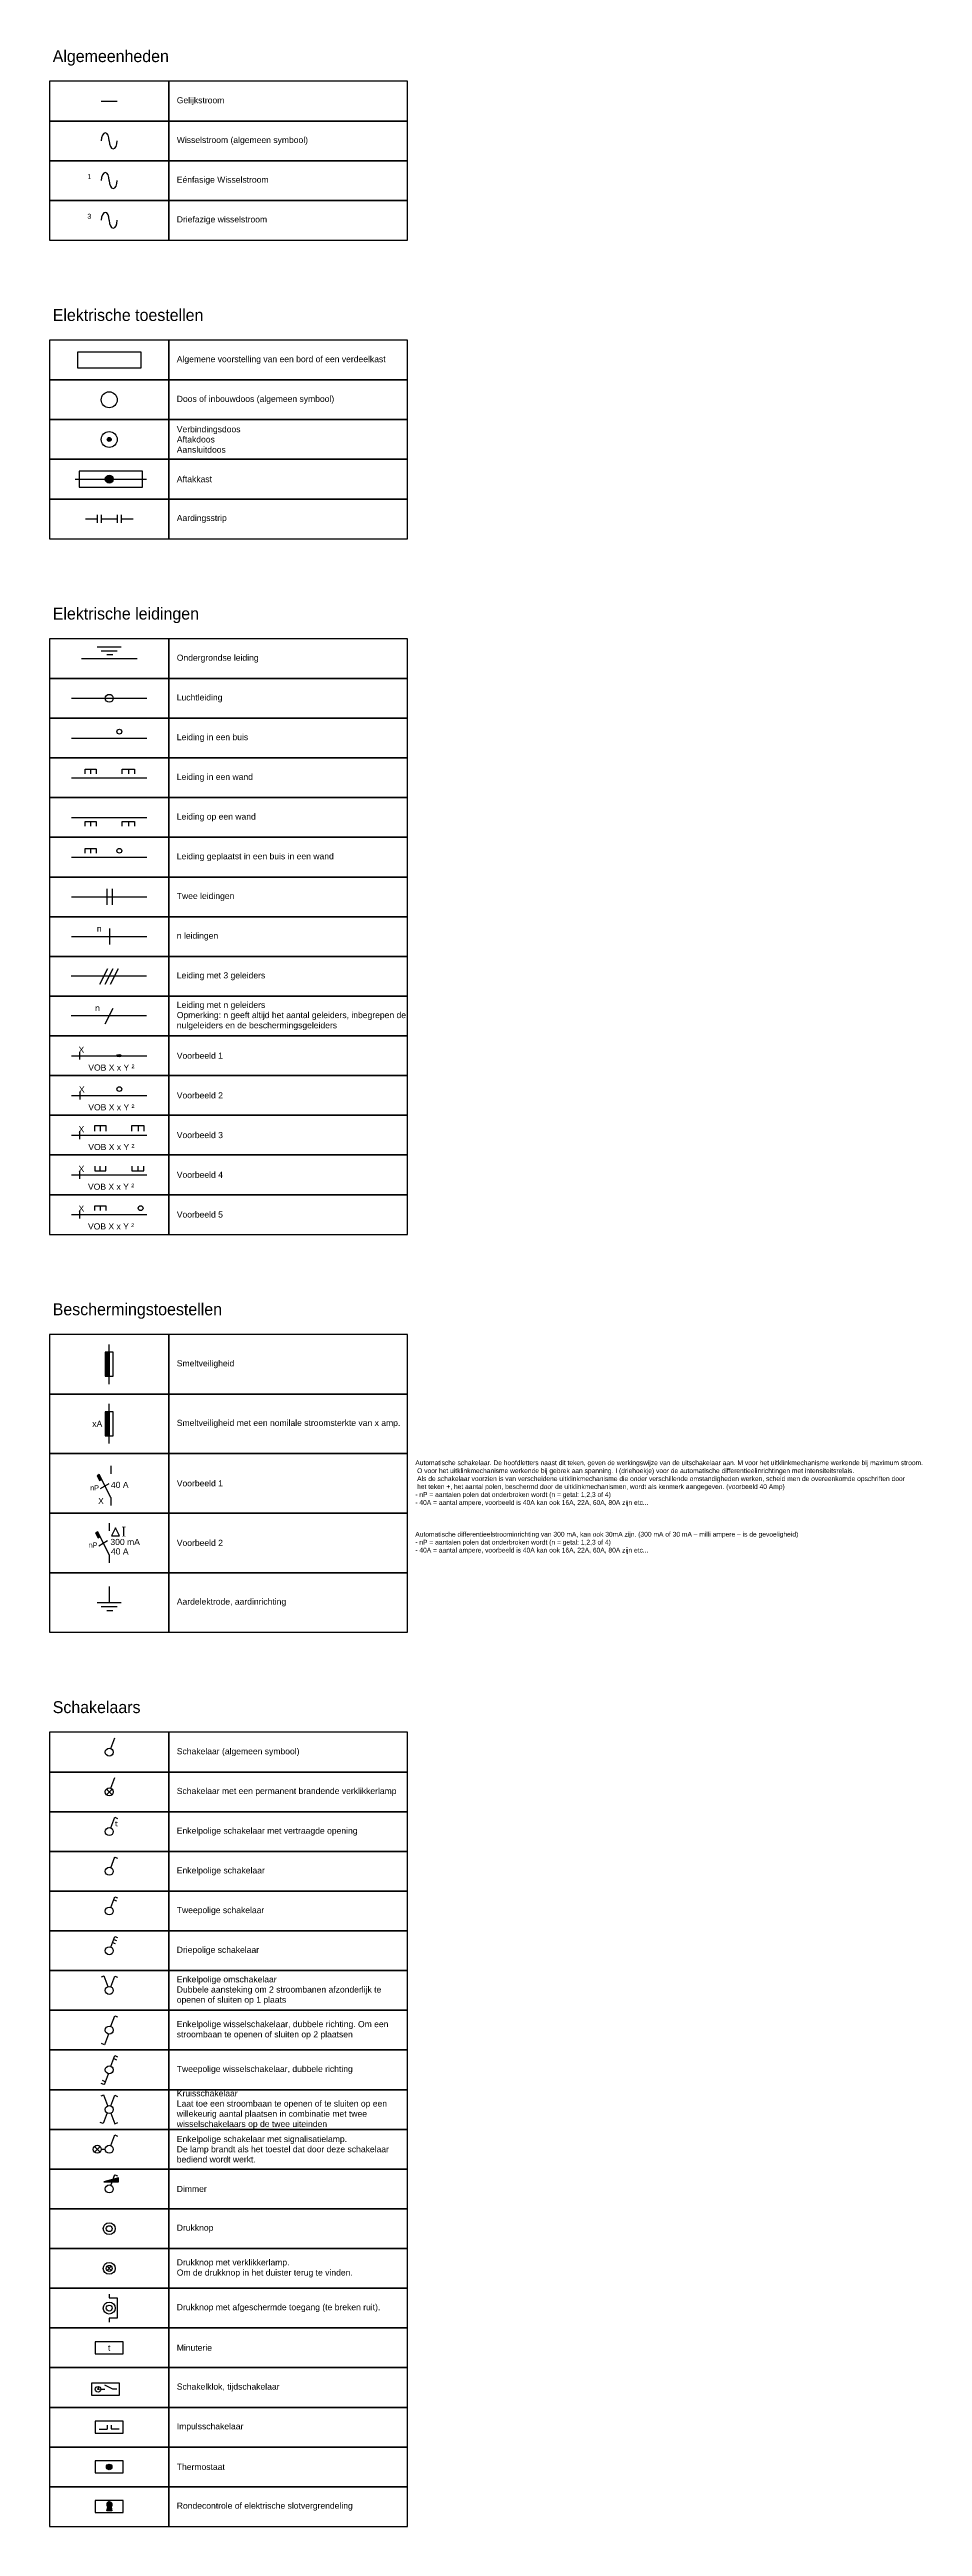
# Model space of a CAD drawing. Header units: millimetres. Extents: x 0 to 220, y 0 to 1124.
# Drawn here: x 0 to 220, y 500 to 1124 of the extents above; entities that cross this region are included whole.
import ezdxf

# ---------------------------------------------------------------- set-up
doc = ezdxf.new("R2010")
doc.units = ezdxf.units.MM
doc.layers.add('CONNECTOR', color=7, linetype='Continuous')
doc.layers.add('Tekst', color=3, linetype='Continuous')
doc.styles.add('Fibrocit_100', font='verdana.ttf', dxfattribs={"height": 100})

# ---------------------------------------------------------------- blocks, each defined once
blk = doc.blocks.new('Gelijkstroom')
blk.add_line((-2, 0), (2, 0))
blk = doc.blocks.new('Wisselstroom')
at = {"color": 7, "linetype": 'Continuous'}
for centre, major_axis, ratio, start_param, end_param in [((-1, 0), (0, -2), 0.495326, 3.141593, 4.712389), ((-1, 0), (0, 2), 0.5, -1.570796, 0), ((1, 0), (0, -2), 0.5, -1.570796, 0), ((1, 0), (0, -2), 0.5, 0, 1.570796)]:
    blk.add_ellipse(centre, major_axis=major_axis, ratio=ratio, start_param=start_param, end_param=end_param, dxfattribs=at)
blk = doc.blocks.new('EénfasigeWisselstroom')
at = {"color": 7, "linetype": 'Continuous'}
for centre, major_axis, ratio, start_param, end_param in [((-1, 0), (0, -2), 0.495326, 3.141593, 4.712389), ((-1, 0), (0, 2), 0.5, -1.570796, 0), ((1, 0), (0, -2), 0.5, -1.570796, 0), ((1, 0), (0, -2), 0.5, 0, 1.570796)]:
    blk.add_ellipse(centre, major_axis=major_axis, ratio=ratio, start_param=start_param, end_param=end_param, dxfattribs=at)
at = {"insert": (-5, 1), "char_height": 1.2841, "attachment_point": 5}
blk.add_mtext('\\C7;\\fArial|b0|i0|;\\H1.2841279909015;1', dxfattribs=at)
blk = doc.blocks.new('DriefasigeWisselstroom')
at = {"color": 7, "linetype": 'Continuous'}
for centre, major_axis, ratio, start_param, end_param in [((-1, 0), (0, -2), 0.495326, 3.141593, 4.712389), ((-1, 0), (0, 2), 0.5, -1.570796, 0), ((1, 0), (0, -2), 0.5, -1.570796, 0), ((1, 0), (0, -2), 0.5, 0, 1.570796)]:
    blk.add_ellipse(centre, major_axis=major_axis, ratio=ratio, start_param=start_param, end_param=end_param, dxfattribs=at)
at = {"insert": (-5, 1), "char_height": 1.2841, "attachment_point": 5}
blk.add_mtext('\\C7;\\fArial|b0|i0|;\\H1.2841279909015;3', dxfattribs=at)
blk = doc.blocks.new('BordOfVerdeelkast')
at = {"color": 7, "linetype": 'Continuous'}
blk.add_lwpolyline([(-8, -2), (8, -2), (8, 2), (-8, 2)], close=True, dxfattribs=at)
blk = doc.blocks.new('DoosOfInbouwdoos')
at = {"color": 7, "linetype": 'Continuous'}
blk.add_circle((0, 0), 2, dxfattribs=at)
blk = doc.blocks.new('VerbindingsdoosAftakdoosAansluitdoos')
h = blk.add_hatch(color=256)
edge = h.paths.add_edge_path()
edge.add_arc((0, 0), 0.5, 0, 360)
at = {"color": 7, "linetype": 'Continuous'}
for radius in [2, 0.5]:
    blk.add_circle((0, 0), radius, dxfattribs=at)
blk = doc.blocks.new('Aardingsstrip')
at = {"color": 7, "linetype": 'Continuous'}
for p, q in [((-6, 0), (-3, 0)), ((-3, 1), (-3, -1)), ((-2, 1), (-2, -1)), ((-2, 0), (2, 0)), ((2, 1), (2, -1)), ((3, 1), (3, -1)), ((3, 0), (6, 0))]:
    blk.add_line(p, q, dxfattribs=at)
blk = doc.blocks.new('Aftakkast')
h = blk.add_hatch(color=256)
edge = h.paths.add_edge_path()
edge.add_arc((0, 0), 1, 0, 360)
at = {"color": 7, "linetype": 'Continuous'}
blk.add_line((-8.6, 0), (9.4, 0), dxfattribs=at)
blk.add_lwpolyline([(-7.6, -2), (8.4, -2), (8.4, 2), (-7.6, 2)], close=True, dxfattribs=at)
blk.add_circle((0, 0), 1, dxfattribs=at)
blk = doc.blocks.new('OndergrondseLeiding')
at = {"color": 7, "linetype": 'Continuous'}
for p, q in [((-7, 0), (7, 0)), ((-3, 3), (3, 3)), ((-2, 2), (2, 2)), ((-0.6, 1), (0.87, 1))]:
    blk.add_line(p, q, dxfattribs=at)
blk = doc.blocks.new('Luchtleiding')
at = {"color": 7, "linetype": 'Continuous'}
blk.add_line((-9.5, 0), (9.5, 0), dxfattribs=at)
blk.add_circle((0, 0), 1)
blk = doc.blocks.new('LeidingInBuis')
at = {"color": 7, "linetype": 'Continuous'}
blk.add_line((-9.5, 0), (9.5, 0), dxfattribs=at)
blk.add_circle((2.55, 1.6), 0.6, dxfattribs=at)
blk = doc.blocks.new('LeidingInWand')
at = {"color": 7, "linetype": 'Continuous'}
for p, q in [((-9.5, 0), (9.5, 0)), ((-4.675, 2.2), (-4.675, 1)), ((4.825, 2.2), (4.825, 1))]:
    blk.add_line(p, q, dxfattribs=at)
for points in [[(-6.025, 1), (-6.025, 2.2), (-3.275, 2.2), (-3.275, 1)], [(3.275, 1), (3.275, 2.2), (6.325, 2.2), (6.325, 1)]]:
    blk.add_lwpolyline(points, dxfattribs=at)
blk = doc.blocks.new('LeidingOpWand')
at = {"color": 7, "linetype": 'Continuous'}
for p, q in [((-9.5, 0), (9.5, 0)), ((-4.675, -1), (-4.675, -2.2)), ((4.825, -1), (4.825, -2.2))]:
    blk.add_line(p, q, dxfattribs=at)
for points in [[(-6.025, -2.2), (-6.025, -1), (-3.275, -1), (-3.275, -2.2)], [(3.275, -2.2), (3.275, -1), (6.325, -1), (6.325, -2.2)]]:
    blk.add_lwpolyline(points, dxfattribs=at)
blk = doc.blocks.new('LeidingInBuisInWand')
at = {"color": 7, "linetype": 'Continuous'}
for p, q in [((-9.5, 0), (9.5, 0)), ((-4.675, 2.2), (-4.675, 1))]:
    blk.add_line(p, q, dxfattribs=at)
blk.add_lwpolyline([(-6.025, 1), (-6.025, 2.2), (-3.275, 2.2), (-3.275, 1)], dxfattribs=at)
blk.add_circle((2.55, 1.6), 0.6, dxfattribs=at)
blk = doc.blocks.new('TweeLeidingen')
at = {"color": 7, "linetype": 'Continuous'}
for p, q in [((-9.5, 0), (9.5, 0)), ((-0.575, 2), (-0.575, -2)), ((0.775, 2), (0.775, -2))]:
    blk.add_line(p, q, dxfattribs=at)
blk = doc.blocks.new('nLeidingen')
at = {"color": 7, "linetype": 'Continuous'}
for p, q in [((-9.5, 0), (9.5, 0)), ((0.1, 2), (0.1, -2))]:
    blk.add_line(p, q, dxfattribs=at)
at = {"insert": (-2.5, 2), "char_height": 1.541, "width": 6, "attachment_point": 5}
blk.add_mtext('\\C7;\\fArial|b0|i0|;\\H1.5409676972777;n', dxfattribs=at)
blk = doc.blocks.new('LeidingMet3Geleiders')
at = {"color": 7, "linetype": 'Continuous'}
for p, q in [((9.5, 0), (-9.5, 0)), ((-2.25, -2), (-0.25, 2)), ((-0.9, -2), (1.1, 2)), ((0.45, -2), (2.45, 2))]:
    blk.add_line(p, q, dxfattribs=at)
blk = doc.blocks.new('LeidingMetnGeleiders')
at = {"color": 7, "linetype": 'Continuous'}
for p, q in [((9.5, 0), (-9.5, 0)), ((-0.9, -2), (1.1, 2))]:
    blk.add_line(p, q, dxfattribs=at)
at = {"insert": (-2.85, 2), "char_height": 1.541, "width": 3.3, "attachment_point": 5}
blk.add_mtext('\\C7;\\fArial|b0|i0|;\\H1.5409676972777;n', dxfattribs=at)
blk = doc.blocks.new('Aardelektrode')
at = {"color": 7, "linetype": 'Continuous'}
for p, q in [((0, 4), (0, 0)), ((-3, 0), (3, 0)), ((-2, -1), (2, -1)), ((-0.6, -2), (0.87, -2))]:
    blk.add_line(p, q, dxfattribs=at)
blk = doc.blocks.new('Smeltveiligheid')
blk.add_hatch(color=256).paths.add_polyline_path([(0, 3), (-1, 3), (-1, -3), (0, -3)])
at = {"color": 7, "linetype": 'Continuous'}
blk.add_line((0, -5), (0, 5), dxfattribs=at)
for points in [[(0, -3), (0, 3), (-1, 3), (-1, -3)], [(1, -3), (1, 3), (0, 3), (0, -3)]]:
    blk.add_lwpolyline(points, close=True, dxfattribs=at)
blk = doc.blocks.new('SmeltveiligheidxAmp')
blk.add_hatch(color=256).paths.add_polyline_path([(0, 3), (-1, 3), (-1, -3), (0, -3)])
at = {"color": 7, "linetype": 'Continuous'}
blk.add_line((0, -5), (0, 5), dxfattribs=at)
for points in [[(0, -3), (0, 3), (-1, 3), (-1, -3)], [(1, -3), (1, 3), (0, 3), (0, -3)]]:
    blk.add_lwpolyline(points, close=True, dxfattribs=at)
at = {"insert": (-3, 0), "char_height": 1.541, "width": 7, "attachment_point": 5}
blk.add_mtext('\\C7;\\fArial|b0|i0|;\\H1.5409676972777;xA', dxfattribs=at)
blk = doc.blocks.new('schakelaar')
at = {"color": 7, "linetype": 'Continuous'}
blk.add_line((0.4, 0.91), (1.4, 3.6), dxfattribs=at)
blk.add_circle((0, 0), 1, dxfattribs=at)
blk = doc.blocks.new('SchakelaarMetPermanentBrandendeVerklikkerlamp')
at = {"color": 7, "linetype": 'Continuous'}
for p, q in [((-0.71, 0.71), (0.71, -0.71)), ((-0.71, -0.71), (0.71, 0.71)), ((0.4, 0.91), (1.4, 3.6))]:
    blk.add_line(p, q, dxfattribs=at)
blk.add_circle((0, 0), 1, dxfattribs=at)
blk = doc.blocks.new('EnkelpoligeSchakelaarMetVertraagdeOpening')
at = {"color": 7, "linetype": 'Continuous'}
for p, q in [((0.4, 0.91), (1.4, 3.6)), ((1.4, 3.6), (2.12, 3.3))]:
    blk.add_line(p, q, dxfattribs=at)
blk.add_circle((0, 0), 1, dxfattribs=at)
at = {"style": 'Fibrocit_100'}
blk.add_text('t', height=1.3, dxfattribs=at).set_placement((1.44, 1.35))
blk = doc.blocks.new('EnkelpoligeSchakelaar')
at = {"color": 7, "linetype": 'Continuous'}
for p, q in [((0.4, 0.91), (1.4, 3.6)), ((1.44, 3.59), (2.12, 3.3))]:
    blk.add_line(p, q, dxfattribs=at)
blk.add_circle((0, 0), 1, dxfattribs=at)
blk = doc.blocks.new('TweepoligeSchakelaar')
at = {"color": 7, "linetype": 'Continuous'}
for p, q in [((0.4, 0.91), (1.4, 3.6)), ((1.12, 2.85), (1.8, 2.56)), ((1.44, 3.59), (2.12, 3.3))]:
    blk.add_line(p, q, dxfattribs=at)
blk.add_circle((0, 0), 1, dxfattribs=at)
blk = doc.blocks.new('DriepoligeSchakelaar')
at = {"color": 7, "linetype": 'Continuous'}
for p, q in [((0.4, 0.91), (1.4, 3.6)), ((0.83, 2.07), (1.51, 1.78)), ((1.12, 2.85), (1.8, 2.56)), ((1.44, 3.59), (2.12, 3.3))]:
    blk.add_line(p, q, dxfattribs=at)
blk.add_circle((0, 0), 1, dxfattribs=at)
blk = doc.blocks.new('EnkelpoligeOmschakelaar')
at = {"color": 7, "linetype": 'Continuous'}
for p, q in [((-1.32, 3.59), (-2, 3.3)), ((-0.28, 0.91), (-1.28, 3.6)), ((0.4, 0.91), (1.4, 3.6)), ((1.44, 3.59), (2.12, 3.3))]:
    blk.add_line(p, q, dxfattribs=at)
blk.add_circle((0, 0), 1, dxfattribs=at)
blk = doc.blocks.new('EnkelpoligeWisselschakelaar')
at = {"color": 7, "linetype": 'Continuous'}
for p, q in [((0.4, 0.96), (1.4, 3.64)), ((1.44, 3.63), (2.12, 3.34)), ((-1.21, -3.67), (-1.9, -3.39)), ((-0.18, -1), (-1.18, -3.69))]:
    blk.add_line(p, q, dxfattribs=at)
blk.add_circle((0, 0), 1, dxfattribs=at)
blk = doc.blocks.new('TweepoligeWisselschakelaar')
at = {"color": 7, "linetype": 'Continuous'}
for p, q in [((0.4, 0.91), (1.4, 3.6)), ((1.12, 2.85), (1.8, 2.56)), ((1.44, 3.59), (2.12, 3.3)), ((-1.32, -3.73), (-2, -3.44)), ((-1, -2.99), (-1.68, -2.7)), ((-0.28, -1.06), (-1.28, -3.74))]:
    blk.add_line(p, q, dxfattribs=at)
blk.add_circle((0, 0), 1, dxfattribs=at)
blk = doc.blocks.new('Kruisschakelaar')
at = {"color": 7, "linetype": 'Continuous'}
for p, q in [((-1.41, 3.63), (-2.1, 3.34)), ((-0.38, 0.96), (-1.38, 3.64)), ((0.4, 0.91), (1.4, 3.6)), ((1.44, 3.59), (2.12, 3.3)), ((-1.56, -3.53), (-2.24, -3.24)), ((-0.52, -0.86), (-1.52, -3.54)), ((0.42, -0.9), (1.42, -3.59)), ((1.45, -3.57), (2.14, -3.29))]:
    blk.add_line(p, q, dxfattribs=at)
blk.add_circle((0, 0), 1, dxfattribs=at)
blk = doc.blocks.new('EnkelpoligeSchakelaarMetSignalisatielamp')
at = {"color": 7, "linetype": 'Continuous'}
for p, q in [((-3.71, 0.71), (-2.29, -0.71)), ((-3.71, -0.71), (-2.29, 0.71)), ((0.4, 0.91), (1.4, 3.6)), ((1.44, 3.59), (2.12, 3.3))]:
    blk.add_line(p, q, dxfattribs=at)
for centre in [(-3, 0), (0, 0)]:
    blk.add_circle(centre, 1, dxfattribs=at)
at = {"layer": 'CONNECTOR', "linetype": 'Continuous'}
blk.add_line((-2, 0), (-1, 0), dxfattribs=at)
blk = doc.blocks.new('Dimmer')
blk.add_hatch(color=256).paths.add_polyline_path([(-1.35, 1.8), (2.35, 1.8), (2.35, 2.79)])
at = {"color": 7, "linetype": 'Continuous'}
for p, q in [((0.4, 0.91), (1.4, 3.6)), ((1.44, 3.59), (2.12, 3.3))]:
    blk.add_line(p, q, dxfattribs=at)
blk.add_lwpolyline([(-1.35, 1.8), (2.35, 1.8), (2.35, 2.79)], close=True, dxfattribs=at)
blk.add_circle((0, 0), 1, dxfattribs=at)
blk = doc.blocks.new('Drukknop')
at = {"color": 7, "linetype": 'Continuous'}
for radius in [1.5, 0.75]:
    blk.add_circle((0, 0), radius, dxfattribs=at)
blk = doc.blocks.new('DrukknopMetVerklikkerlamp')
at = {"color": 7, "linetype": 'Continuous'}
for p, q in [((-0.53, 0.53), (0.53, -0.53)), ((-0.53, -0.53), (0.53, 0.53))]:
    blk.add_line(p, q, dxfattribs=at)
for radius in [1.5, 0.75]:
    blk.add_circle((0, 0), radius, dxfattribs=at)
blk = doc.blocks.new('DrukknopMetAfgeschermdeToegang')
at = {"color": 7, "linetype": 'Continuous'}
blk.add_lwpolyline([(0, 3.5), (0, 2.57), (2, 2.57), (2, -2.5), (0, -2.5), (0, -3.57)], dxfattribs=at)
for radius in [1.5, 0.75]:
    blk.add_circle((0, 0), radius, dxfattribs=at)
blk = doc.blocks.new('Minuterie')
at = {"color": 7, "linetype": 'Continuous'}
blk.add_lwpolyline([(-3.5, -1.5), (3.5, -1.5), (3.5, 1.5), (-3.5, 1.5)], close=True, dxfattribs=at)
at = {"insert": (0, 0), "char_height": 1.541, "width": 7, "attachment_point": 5}
blk.add_mtext('\\C7;\\fArial|b0|i0|;\\H1.5409676972777;t', dxfattribs=at)
blk = doc.blocks.new('Schakelklok')
at = {"color": 7, "linetype": 'Continuous'}
for p, q in [((-2.82, 0.08), (-2.82, -0.35)), ((0.88, -0.44), (-1.12, 0.56)), ((-2.77, -0.44), (-2.42, -0.44)), ((-2.12, -0.44), (-1.12, -0.44)), ((1.88, -0.44), (0.88, -0.44))]:
    blk.add_line(p, q, dxfattribs=at)
blk.add_lwpolyline([(-4.42, -1.89), (2.58, -1.89), (2.58, 1.11), (-4.42, 1.11)], close=True, dxfattribs=at)
blk.add_circle((-2.82, -0.44), 0.7, dxfattribs=at)
blk.add_ellipse((-2.82, -0.44), major_axis=(0.105, 0), ratio=0.916667, dxfattribs=at)
blk = doc.blocks.new('Impulsschakelaar')
at = {"color": 7, "linetype": 'Continuous'}
for p in [(-0.5, 0.5), (-2.5, -0.5)]:
    blk.add_line(p, (-0.5, -0.5), dxfattribs=at)
blk.add_lwpolyline([(-3.5, -1.5), (3.5, -1.5), (3.5, 1.5), (-3.5, 1.5)], close=True, dxfattribs=at)
blk.add_lwpolyline([(0.5, 0.5), (0.5, -0.43), (2.5, -0.43)], dxfattribs=at)
blk = doc.blocks.new('Thermostaat')
h = blk.add_hatch(color=256)
edge = h.paths.add_edge_path()
edge.add_arc((0, 0), 0.7, 0, 360)
at = {"color": 7, "linetype": 'Continuous'}
blk.add_lwpolyline([(-3.5, -1.5), (3.5, -1.5), (3.5, 1.5), (-3.5, 1.5)], close=True, dxfattribs=at)
blk.add_circle((0, 0), 0.7, dxfattribs=at)
blk = doc.blocks.new('Rondecontrole')
h = blk.add_hatch(color=256)
edge = h.paths.add_edge_path()
edge.add_ellipse((0.07, 0.51), major_axis=(0.7, 0), ratio=0.977578, start_angle=303.28968, end_angle=592.62001)
edge.add_line((-0.36, -0.03), (-0.57, -1.1))
edge.add_line((-0.57, -1.1), (0.66, -1.1))
edge.add_line((0.66, -1.1), (0.45, -0.06))
at = {"color": 7, "linetype": 'Continuous'}
blk.add_lwpolyline([(-3.5, -1.5), (3.5, -1.5), (3.5, 1.5), (-3.5, 1.5)], close=True, dxfattribs=at)
blk.add_lwpolyline([(0.45, -0.06), (0.66, -1.1), (-0.57, -1.1), (-0.36, -0.03)], dxfattribs=at)
blk.add_ellipse((0.07, 0.51), major_axis=(0.7, 0), ratio=0.977578, start_param=5.293403, end_param=10.34317, dxfattribs=at)

msp = doc.modelspace()

# ---------------------------------------------------------------- hatches: boundary and pattern name
for points in [[(12.5, 765.29), (11.96, 765.02), (12.59, 763.77), (13.13, 764.04)], [(12.1, 750.89), (11.56, 750.62), (12.19, 749.37), (12.73, 749.64)]]:
    msp.add_hatch(color=256).paths.add_polyline_path(points)

# ---------------------------------------------------------------- linework, layer by layer
at = {"color": 7, "linetype": 'Continuous'}
for p, q in [((5.5, 870.79), (24.5, 870.79)), ((7.5, 871.79), (7.5, 869.79)), ((7.6, 861.79), (7.6, 859.79)), ((5.5, 860.79), (24.5, 860.79)), ((5.5, 850.79), (24.5, 850.79)), ((7.5, 851.79), (7.5, 849.79)), ((12.75, 853.19), (12.75, 851.79)), ((22.25, 853.19), (22.25, 851.79)), ((12.75, 841.79), (12.75, 842.99)), ((22.25, 841.79), (22.25, 842.99)), ((5.5, 840.79), (24.5, 840.79)), ((7.5, 841.79), (7.5, 839.79)), ((5.5, 830.79), (24.5, 830.79)), ((7.5, 831.79), (7.5, 829.79)), ((12.75, 832.99), (12.75, 831.79)), ((15.4, 767.49), (15.4, 765.49)), ((15.4, 759.49), (12.5, 765.29)), ((12.8, 761.79), (15, 763.09)), ((15.4, 759.49), (15.4, 757.49)), ((15, 745.09), (12.1, 750.89)), ((12.4, 747.39), (14.6, 748.69)), ((15, 753.09), (15, 751.09)), ((15, 745.09), (15, 743.09))]:
    msp.add_line(p, q, dxfattribs=at)
for points in [[(0, 1106.18), (30, 1106.18), (30, 1116.18), (0, 1116.18)], [(30, 1106.18), (90, 1106.18), (90, 1116.18), (30, 1116.18)], [(0, 1096.18), (30, 1096.18), (30, 1106.18), (0, 1106.18)], [(30, 1096.18), (90, 1096.18), (90, 1106.18), (30, 1106.18)], [(0, 1086.18), (30, 1086.18), (30, 1096.18), (0, 1096.18)], [(30, 1086.18), (90, 1086.18), (90, 1096.18), (30, 1096.18)], [(0, 1076.18), (30, 1076.18), (30, 1086.18), (0, 1086.18)], [(30, 1076.18), (90, 1076.18), (90, 1086.18), (30, 1086.18)], [(0, 1040.98), (30, 1040.98), (30, 1050.98), (0, 1050.98)], [(30, 1040.98), (90, 1040.98), (90, 1050.98), (30, 1050.98)], [(0, 1030.98), (30, 1030.98), (30, 1040.98), (0, 1040.98)], [(30, 1030.98), (90, 1030.98), (90, 1040.98), (30, 1040.98)], [(0, 1020.98), (30, 1020.98), (30, 1030.98), (0, 1030.98)], [(30, 1020.98), (90, 1020.98), (90, 1030.98), (30, 1030.98)], [(0, 1010.98), (30, 1010.98), (30, 1020.98), (0, 1020.98)], [(30, 1010.98), (90, 1010.98), (90, 1020.98), (30, 1020.98)], [(0, 1000.98), (30, 1000.98), (30, 1010.98), (0, 1010.98)], [(30, 1000.98), (90, 1000.98), (90, 1010.98), (30, 1010.98)], [(0, 965.79), (30, 965.79), (30, 975.79), (0, 975.79)], [(30, 965.79), (90, 965.79), (90, 975.79), (30, 975.79)], [(0, 955.79), (30, 955.79), (30, 965.79), (0, 965.79)], [(30, 955.79), (90, 955.79), (90, 965.79), (30, 965.79)], [(0, 945.79), (30, 945.79), (30, 955.79), (0, 955.79)], [(30, 945.79), (90, 945.79), (90, 955.79), (30, 955.79)], [(0, 935.79), (30, 935.79), (30, 945.79), (0, 945.79)], [(30, 935.79), (90, 935.79), (90, 945.79), (30, 945.79)], [(0, 925.79), (30, 925.79), (30, 935.79), (0, 935.79)], [(30, 925.79), (90, 925.79), (90, 935.79), (30, 935.79)], [(0, 915.79), (30, 915.79), (30, 925.79), (0, 925.79)], [(30, 915.79), (90, 915.79), (90, 925.79), (30, 925.79)], [(0, 905.79), (30, 905.79), (30, 915.79), (0, 915.79)], [(30, 905.79), (90, 905.79), (90, 915.79), (30, 915.79)], [(0, 895.79), (30, 895.79), (30, 905.79), (0, 905.79)], [(30, 895.79), (90, 895.79), (90, 905.79), (30, 905.79)], [(0, 885.79), (30, 885.79), (30, 895.79), (0, 895.79)], [(30, 885.79), (90, 885.79), (90, 895.79), (30, 895.79)], [(0, 875.79), (30, 875.79), (30, 885.79), (0, 885.79)], [(30, 875.79), (90, 875.79), (90, 885.79), (30, 885.79)], [(0, 865.79), (30, 865.79), (30, 875.79), (0, 875.79)], [(30, 865.79), (90, 865.79), (90, 875.79), (30, 875.79)], [(0, 855.79), (30, 855.79), (30, 865.79), (0, 865.79)], [(30, 855.79), (90, 855.79), (90, 865.79), (30, 865.79)], [(0, 845.79), (30, 845.79), (30, 855.79), (0, 855.79)], [(30, 845.79), (90, 845.79), (90, 855.79), (30, 855.79)], [(0, 835.79), (30, 835.79), (30, 845.79), (0, 845.79)], [(30, 835.79), (90, 835.79), (90, 845.79), (30, 845.79)], [(0, 825.79), (30, 825.79), (30, 835.79), (0, 835.79)], [(30, 825.79), (90, 825.79), (90, 835.79), (30, 835.79)], [(0, 785.59), (30, 785.59), (30, 800.59), (0, 800.59)], [(30, 785.59), (90, 785.59), (90, 800.59), (30, 800.59)], [(0, 770.59), (30, 770.59), (30, 785.59), (0, 785.59)], [(30, 770.59), (90, 770.59), (90, 785.59), (30, 785.59)], [(0, 755.59), (30, 755.59), (30, 770.59), (0, 770.59)], [(30, 755.59), (90, 755.59), (90, 770.59), (30, 770.59)], [(0, 740.59), (30, 740.59), (30, 755.59), (0, 755.59)], [(30, 740.59), (90, 740.59), (90, 755.59), (30, 755.59)], [(0, 725.59), (30, 725.59), (30, 740.59), (0, 740.59)], [(30, 725.59), (90, 725.59), (90, 740.59), (30, 740.59)], [(0, 690.39), (30, 690.39), (30, 700.39), (0, 700.39)], [(30, 690.39), (90, 690.39), (90, 700.39), (30, 700.39)], [(0, 680.39), (30, 680.39), (30, 690.39), (0, 690.39)], [(30, 680.39), (90, 680.39), (90, 690.39), (30, 690.39)], [(0, 670.39), (30, 670.39), (30, 680.39), (0, 680.39)], [(30, 670.39), (90, 670.39), (90, 680.39), (30, 680.39)], [(0, 660.39), (30, 660.39), (30, 670.39), (0, 670.39)], [(30, 660.39), (90, 660.39), (90, 670.39), (30, 670.39)], [(0, 650.39), (30, 650.39), (30, 660.39), (0, 660.39)], [(30, 650.39), (90, 650.39), (90, 660.39), (30, 660.39)], [(0, 640.39), (30, 640.39), (30, 650.39), (0, 650.39)], [(30, 640.39), (90, 640.39), (90, 650.39), (30, 650.39)], [(0, 630.39), (30, 630.39), (30, 640.39), (0, 640.39)], [(30, 630.39), (90, 630.39), (90, 640.39), (30, 640.39)], [(0, 620.39), (30, 620.39), (30, 630.39), (0, 630.39)], [(30, 620.39), (90, 620.39), (90, 630.39), (30, 630.39)], [(0, 610.39), (30, 610.39), (30, 620.39), (0, 620.39)], [(30, 610.39), (90, 610.39), (90, 620.39), (30, 620.39)], [(0, 600.39), (30, 600.39), (30, 610.39), (0, 610.39)], [(30, 600.39), (90, 600.39), (90, 610.39), (30, 610.39)], [(0, 590.39), (30, 590.39), (30, 600.39), (0, 600.39)], [(30, 590.39), (90, 590.39), (90, 600.39), (30, 600.39)], [(0, 580.39), (30, 580.39), (30, 590.39), (0, 590.39)], [(30, 580.39), (90, 580.39), (90, 590.39), (30, 590.39)], [(0, 570.39), (30, 570.39), (30, 580.39), (0, 580.39)], [(30, 570.39), (90, 570.39), (90, 580.39), (30, 580.39)], [(0, 560.39), (30, 560.39), (30, 570.39), (0, 570.39)], [(30, 560.39), (90, 560.39), (90, 570.39), (30, 570.39)], [(0, 550.39), (30, 550.39), (30, 560.39), (0, 560.39)], [(30, 550.39), (90, 550.39), (90, 560.39), (30, 560.39)], [(0, 540.39), (30, 540.39), (30, 550.39), (0, 550.39)], [(30, 540.39), (90, 540.39), (90, 550.39), (30, 550.39)], [(0, 530.39), (30, 530.39), (30, 540.39), (0, 540.39)], [(30, 530.39), (90, 530.39), (90, 540.39), (30, 540.39)], [(0, 520.39), (30, 520.39), (30, 530.39), (0, 530.39)], [(30, 520.39), (90, 520.39), (90, 530.39), (30, 530.39)], [(0, 510.39), (30, 510.39), (30, 520.39), (0, 520.39)], [(30, 510.39), (90, 510.39), (90, 520.39), (30, 520.39)], [(0, 500.39), (30, 500.39), (30, 510.39), (0, 510.39)], [(30, 500.39), (90, 500.39), (90, 510.39), (30, 510.39)]]:
    msp.add_lwpolyline(points, close=True)
for points in [[(11.4, 851.79), (11.4, 853.19), (14.15, 853.19), (14.15, 851.79)], [(20.7, 851.79), (20.7, 853.19), (23.75, 853.19), (23.75, 851.79)], [(11.4, 842.99), (11.4, 841.79), (14.15, 841.79), (14.15, 842.99)], [(20.7, 842.99), (20.7, 841.79), (23.75, 841.79), (23.75, 842.99)], [(11.4, 831.79), (11.4, 832.99), (14.15, 832.99), (14.15, 831.79)]]:
    msp.add_lwpolyline(points, dxfattribs=at)
for points in [[(12.59, 763.77), (13.13, 764.04), (12.5, 765.29), (11.96, 765.02)], [(12.19, 749.37), (12.73, 749.64), (12.1, 750.89), (11.56, 750.62)], [(16.56, 751.89), (15.56, 749.89), (17.56, 749.89)]]:
    msp.add_lwpolyline(points, close=True, dxfattribs=at)
for centre in [(17.55, 862.39), (22.9, 832.39)]:
    msp.add_circle(centre, 0.6, dxfattribs=at)
msp.add_ellipse((17.5, 870.79), major_axis=(0.543, 0), ratio=0.5, dxfattribs=at)

# ---------------------------------------------------------------- block references
for name, p in [('Gelijkstroom', (15, 1111.21)), ('Wisselstroom', (15, 1101.18)), ('EénfasigeWisselstroom', (15, 1091.18)), ('DriefasigeWisselstroom', (15, 1081.18)), ('BordOfVerdeelkast', (15, 1045.98)), ('DoosOfInbouwdoos', (15, 1035.98)), ('VerbindingsdoosAftakdoosAansluitdoos', (15, 1025.98)), ('Aftakkast', (15, 1015.98)), ('Aardingsstrip', (15, 1005.98)), ('OndergrondseLeiding', (15, 970.79)), ('Luchtleiding', (15, 960.79)), ('LeidingInBuis', (15, 950.79)), ('LeidingInWand', (15, 940.79)), ('LeidingOpWand', (15, 930.79)), ('LeidingInBuisInWand', (15, 920.79)), ('TweeLeidingen', (15, 910.79)), ('nLeidingen', (15, 900.79)), ('LeidingMet3Geleiders', (14.9, 890.79)), ('LeidingMetnGeleiders', (14.9, 880.79)), ('Smeltveiligheid', (15, 793.09)), ('SmeltveiligheidxAmp', (15, 778.09)), ('Aardelektrode', (15, 733.09)), ('schakelaar', (15, 695.39)), ('SchakelaarMetPermanentBrandendeVerklikkerlamp', (15, 685.39)), ('EnkelpoligeSchakelaarMetVertraagdeOpening', (15, 675.39)), ('EnkelpoligeSchakelaar', (15, 665.39)), ('TweepoligeSchakelaar', (15, 655.39)), ('DriepoligeSchakelaar', (15, 645.39)), ('EnkelpoligeOmschakelaar', (15, 635.39)), ('EnkelpoligeWisselschakelaar', (15, 625.39)), ('TweepoligeWisselschakelaar', (15, 615.39)), ('Kruisschakelaar', (15, 605.39)), ('EnkelpoligeSchakelaarMetSignalisatielamp', (15, 595.39)), ('Dimmer', (15, 585.39)), ('Drukknop', (15, 575.39)), ('DrukknopMetVerklikkerlamp', (15, 565.39)), ('DrukknopMetAfgeschermdeToegang', (15, 555.39)), ('Minuterie', (15, 545.39)), ('Schakelklok', (15, 535.39)), ('Impulsschakelaar', (15, 525.39)), ('Thermostaat', (15, 515.39)), ('Rondecontrole', (15, 505.39))]:
    msp.add_blockref(name, p)

# ---------------------------------------------------------------- texts
for s, insert, char_height, width, attachment_point in [('{\\fArial|b0|i0|c0|p34;\\H1x;\\C7;Gelijkstroom}', (32, 1111.18), 1.541, 18.5714, 4), ('{\\fArial|b0|i0|c0|p34;\\C7;Wisselstroom (algemeen symbool)}', (32, 1101.18), 1.541, 58, 4), ('{\\fArial|b0|i0|c0|p34;\\C7;Eénfasige Wisselstroom}', (32, 1091.18), 1.541, 58, 4), ('{\\fArial|b0|i0|c0|p34;\\C7;Driefazige wisselstroom}', (32, 1081.18), 1.541, 58, 4), ('{\\fArial|b0|i0|c0|p34;\\C7;Algemene voorstelling van een bord of een verdeelkast}', (32, 1045.98), 1.541, 58, 4), ('{\\fArial|b0|i0|c0|p34;\\C7;Doos of inbouwdoos (algemeen symbool)}', (32, 1035.98), 1.541, 58, 4), ('{\\fArial|b0|i0|c0|p34;\\C7;Verbindingsdoos\\PAftakdoos\\PAansluitdoos}', (32, 1025.98), 1.541, 58, 4), ('{\\fArial|b0|i0|c0|p34;\\C7;Aftakkast}', (32, 1015.98), 1.541, 58, 4), ('{\\fArial|b0|i0|c0|p34;\\C7;Aardingsstrip}', (32, 1005.98), 1.541, 58, 4), ('{\\fArial|b0|i0|c0|p34;\\C7;Ondergrondse leiding}', (32, 970.79), 1.541, 58, 4), ('{\\fArial|b0|i0|c0|p34;\\C7;Luchtleiding}', (32, 960.79), 1.541, 58, 4), ('{\\fArial|b0|i0|c0|p34;\\C7;Leiding in een buis}', (32, 950.79), 1.541, 58, 4), ('{\\fArial|b0|i0|c0|p34;\\C7;Leiding in een wand}', (32, 940.79), 1.541, 58, 4), ('{\\fArial|b0|i0|c0|p34;\\C7;Leiding op een wand}', (32, 930.79), 1.541, 58, 4), ('{\\fArial|b0|i0|c0|p34;\\C7;Leiding geplaatst in een buis in een wand}', (32, 920.79), 1.541, 58, 4), ('{\\fArial|b0|i0|c0|p34;\\C7;Twee leidingen}', (32, 910.79), 1.541, 58, 4), ('{\\fArial|b0|i0|c0|p34;\\C7;n leidingen}', (32, 900.79), 1.541, 58, 4), ('{\\fArial|b0|i0|c0|p34;\\C7;Leiding met 3 geleiders}', (32, 890.79), 1.541, 58, 4), ('{\\fArial|b0|i0|c0|p34;\\C7;Leiding met n geleiders\\POpmerking: n geeft altijd het aantal geleiders, inbegrepen de nulgeleiders en de beschermingsgeleiders}', (32, 880.79), 1.54097, 58, 4), ('\\C7;\\fArial|b0|i0|;\\H1.5409676972777;X', (8, 872.29), 1.541, 3, 5), ('\\C7;\\fArial|b0|i0|;\\H1.5409676972777;VOB X x Y ²', (15.54, 867.79), 1.541, 18.0722, 5), ('{\\fArial|b0|i0|c0|p34;\\C7;Voorbeeld 1}', (32, 870.79), 1.541, 58, 4), ('\\C7;\\fArial|b0|i0|;\\H1.5409676972777;X', (8.1, 862.29), 1.541, 3, 5), ('{\\fArial|b0|i0|c0|p34;\\C7;Voorbeeld 2}', (32, 860.79), 1.541, 58, 4), ('\\C7;\\fArial|b0|i0|;\\H1.5409676972777;VOB X x Y ²', (15.54, 857.79), 1.541, 18.0722, 5), ('\\C7;\\fArial|b0|i0|;\\H1.5409676972777;X', (8, 852.29), 1.541, 3, 5), ('\\C7;\\fArial|b0|i0|;\\H1.5409676972777;VOB X x Y ²', (15.54, 847.79), 1.541, 18.0722, 5), ('{\\fArial|b0|i0|c0|p34;\\C7;Voorbeeld 3}', (32, 850.79), 1.541, 58, 4), ('\\C7;\\fArial|b0|i0|;\\H1.5409676972777;X', (8, 842.29), 1.541, 3, 5), ('\\C7;\\fArial|b0|i0|;\\H1.5409676972777;VOB X x Y ²', (15.46, 837.79), 1.541, 18.0722, 5), ('{\\fArial|b0|i0|c0|p34;\\C7;Voorbeeld 4}', (32, 840.79), 1.541, 58, 4), ('\\C7;\\fArial|b0|i0|;\\H1.5409676972777;X', (8, 832.29), 1.541, 3, 5), ('{\\fArial|b0|i0|c0|p34;\\C7;Voorbeeld 5}', (32, 830.79), 1.541, 58, 4), ('\\C7;\\fArial|b0|i0|;\\H1.5409676972777;VOB X x Y ²', (15.46, 827.79), 1.541, 18.0722, 5), ('{\\fArial|b0|i0|c0|p34;\\C7;Smeltveiligheid}', (32, 793.09), 1.541, 58, 4), ('{\\fArial|b0|i0|c0|p34;\\C7;Smeltveiligheid met een nomilale stroomsterkte van x amp.}', (32, 778.09), 1.541, 58, 4), ('{\\fArial|b0|i0|c0|p34;\\C7;Automatische schakelaar. De hoofdletters naast dit teken, geven de werkingswijze van de uitschakelaar aan. M voor het uitklinkmechanisme werkende bij maximum stroom.\\P O voor het uitklinkmechanisme werkende bij gebrek aan spanning. I (driehoekje) voor de automatische differentieelinrichtingen met intensiteitsrelais.\\P Als de schakelaar voorzien is van verscheidene uitklinkmechanisme die onder verschillende omstandigheden werken, scheid men de overeenkomde opschriften door\\P het teken +, het aantal polen, beschermd door de uitklinkmechanismen, wordt als kenmerk aangegeven. (voorbeeld 40 Amp)\\P- nP = aantalen polen dat onderbroken wordt (n = getal: 1,2,3 of 4)\\P- 40A = aantal ampere, voorbeeld is 40A kan ook 16A, 22A, 60A, 80A zijn etc...}', (92, 763.09), 1.2, 127.0797, 4), ('{\\fArial|b0|i0|c0|p34;\\C7;Voorbeeld 1}', (32, 763.09), 1.541, 58, 4), ('\\C7;\\fArial|b0|i0|;\\H1.5409676972777;X', (12.93, 758.64), 1.541, 3, 5), ('\\C7;\\fArial|b0|i0|;\\H1.5409676972777;300 mA', (19.01, 748.32), 1.541, 10.2333, 5), ('\\C7;\\fTimes New Roman|b0|i0|;\\H2.4460252597928;I', (18.66, 750.93), 2.446, 6.0667, 5), ('{\\fArial|b0|i0|c0|p34;\\C7;Voorbeeld 2}', (32, 748.09), 1.541, 58, 4), ('{\\fArial|b0|i0|c0|p34;\\C7;Automatische differentieelstroominrichting van 300 mA, kan ook 30mA zijn. (300 mA of 30 mA – milli ampere – is de gevoeligheid)\\P- nP = aantalen polen dat onderbroken wordt (n = getal: 1,2,3 of 4)\\P- 40A = aantal ampere, voorbeeld is 40A kan ook 16A, 22A, 60A, 80A zijn etc...}', (92, 748.09), 1.2, 127.0797, 4), ('\\C7;\\fArial|b0|i0|;\\H1.2841279909015;nP', (10.93, 747.56), 1.2841, 5.8125, 5), ('\\C7;\\fArial|b0|i0|;\\H1.5409676972777;40 A', (17.65, 745.93), 1.541, 8.1056, 5), ('{\\fArial|b0|i0|c0|p34;\\C7;Aardelektrode, aardinrichting}', (32, 733.09), 1.541, 58, 4), ('{\\fArial|b0|i0|c0|p34;\\C7;Schakelaar (algemeen symbool)}', (32, 695.39), 1.541, 58, 4), ('{\\fArial|b0|i0|c0|p34;\\C7;Schakelaar met een permanent brandende verklikkerlamp}', (32, 685.39), 1.541, 58, 4), ('{\\fArial|b0|i0|c0|p34;\\C7;Enkelpolige schakelaar met vertraagde opening}', (32, 675.39), 1.541, 58, 4), ('{\\fArial|b0|i0|c0|p34;\\C7;Enkelpolige schakelaar}', (32, 665.39), 1.541, 58, 4), ('{\\fArial|b0|i0|c0|p34;\\C7;Tweepolige schakelaar}', (32, 655.39), 1.541, 58, 4), ('{\\fArial|b0|i0|c0|p34;\\C7;Driepolige schakelaar}', (32, 645.39), 1.541, 58, 4), ('{\\fArial|b0|i0|c0|p34;\\C7;Enkelpolige omschakelaar\\PDubbele aansteking om 2 stroombanen afzonderlijk te openen of sluiten op 1 plaats}', (32, 635.39), 1.541, 58, 4), ('{\\fArial|b0|i0|c0|p34;\\C7;Enkelpolige wisselschakelaar, dubbele richting. Om een stroombaan te openen of sluiten op 2 plaatsen}', (32, 625.39), 1.54097, 58, 4), ('{\\fArial|b0|i0|c0|p34;\\C7;Tweepolige wisselschakelaar, dubbele richting}', (32, 615.39), 1.541, 58, 4), ('{\\fArial|b0|i0|c0|p34;\\C7;Kruisschakelaar\\PLaat toe een stroombaan te openen of te sluiten op een willekeurig aantal plaatsen in combinatie met twee wisselschakelaars op de twee uiteinden}', (32, 605.39), 1.54097, 58, 4), ('{\\fArial|b0|i0|c0|p34;\\C7;Enkelpolige schakelaar met signalisatielamp.\\PDe lamp brandt als het toestel dat door deze schakelaar bediend wordt werkt.}', (32, 595.39), 1.541, 58, 4), ('{\\fArial|b0|i0|c0|p34;\\C7;Dimmer}', (32, 585.39), 1.541, 58, 4), ('{\\fArial|b0|i0|c0|p34;\\C7;Drukknop}', (32, 575.39), 1.541, 58, 4), ('{\\fArial|b0|i0|c0|p34;\\C7;Drukknop met verklikkerlamp.^JOm de drukknop in het duister terug te vinden.}', (32, 565.39), 1.54097, 58, 4), ('{\\fArial|b0|i0|c0|p34;\\C7;Drukknop met afgeschermde toegang (te breken ruit).}', (32, 555.39), 1.541, 58, 4), ('{\\fArial|b0|i0|c0|p34;\\C7;Minuterie}', (32, 545.39), 1.541, 58, 4), ('{\\fArial|b0|i0|c0|p34;\\C7;Schakelklok, tijdschakelaar}', (32, 535.39), 1.541, 58, 4), ('{\\fArial|b0|i0|c0|p34;\\C7;Impulsschakelaar}', (32, 525.39), 1.541, 58, 4), ('{\\fArial|b0|i0|c0|p34;\\C7;Thermostaat}', (32, 515.39), 1.541, 58, 4), ('{\\fArial|b0|i0|c0|p34;\\C7;Rondecontrole of elektrische slotvergrendeling}', (32, 505.39), 1.541, 58, 4)]:
    msp.add_mtext(s, dxfattribs=dict(insert=insert, char_height=char_height, width=width, attachment_point=attachment_point))
at = {"layer": 'CONNECTOR', "attachment_point": 5}
for s, insert, char_height, width in [('\\C7;\\fArial|b0|i0|;\\H1.2841279909015;nP', (11.33, 761.96), 1.2841, 5.8125), ('\\C7;\\fArial|b0|i0|;\\H1.5409676972777;40 A', (17.65, 762.69), 1.541, 8.1056)]:
    msp.add_mtext(s, dxfattribs=dict(at, insert=insert, char_height=char_height, width=width))
at = {"layer": 'Tekst', "char_height": 3, "attachment_point": 1}
for s, insert, width in [('Algemeenheden', (0.79, 1124.02), 47.5664), ('Elektrische toestellen', (0.79, 1058.82), 89.0366), ('Elektrische leidingen', (0.79, 983.63), 89.0366), ('Beschermingstoestellen', (0.79, 808.43), 89.0366), ('Schakelaars', (0.79, 708.23), 89.0366)]:
    msp.add_mtext(s, dxfattribs=dict(at, insert=insert, width=width))

doc.saveas('drawing.dxf')
